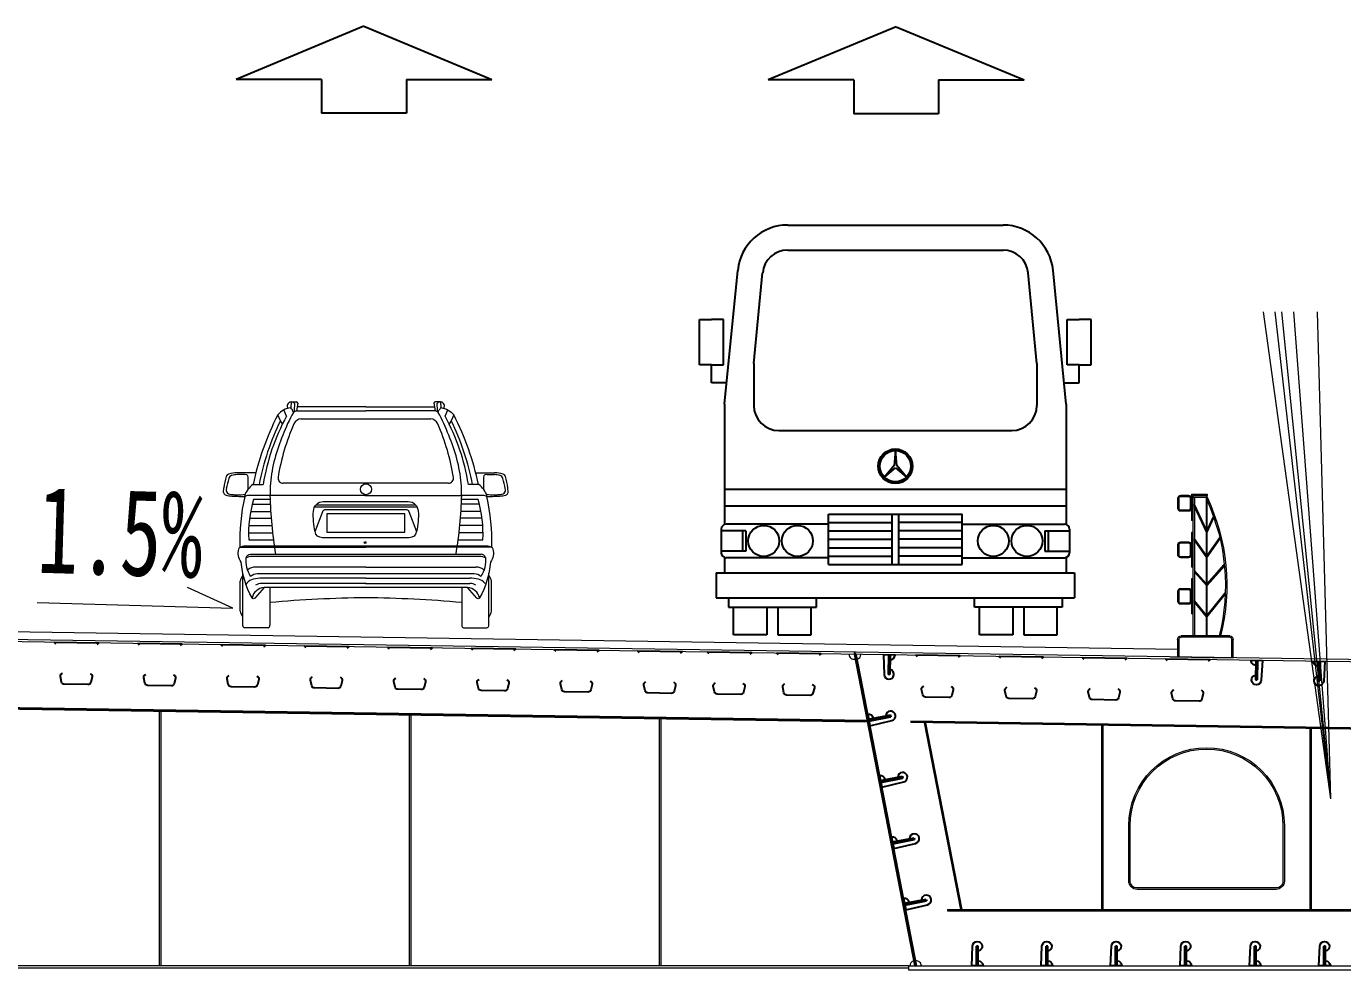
# Model space of a CAD drawing. Extents: x -2611510 to 954358, y -247163 to 181535.
# Drawn here: x 842984 to 852460, y 39031 to 45822 of the extents above; entities that cross this region are included whole.
import ezdxf

# ---------------------------------------------------------------- set-up
doc = ezdxf.new("R2010")
doc.units = 0
doc.layers.get('Defpoints').update_dxf_attribs({"color": 8})
for name, color, linetype, lineweight in [('文字', 7, 'Continuous', 15), ('标注', 3, 'Continuous', 18), ('细实线', 7, 'Continuous', 15), ('钢板粗线', 1, 'Continuous', 25), ('钢板细线', 6, 'Continuous', 15)]:
    doc.layers.add(name, color=color, linetype=linetype, lineweight=lineweight)
doc.layers.add('车', color=4, linetype='Continuous')
doc.styles.add('fs', font='仿宋_GB2312.TTF', dxfattribs={"width": 0.7})

# ---------------------------------------------------------------- blocks, each defined once
blk = doc.blocks.new('hghgh')
at = {"color": 7, "linetype": 'Continuous'}
for p, q in [((3039.592, 71.265), (3047.345, 71.265)), ((3039.591, 70.361), (3047.345, 70.361)), ((3037.321, 64.82), (3037.792, 69.634)), ((3038.371, 66.275), (3038.691, 69.546)), ((3048.564, 66.275), (3048.244, 69.546)), ((3049.614, 64.82), (3049.143, 69.634)), ((3036.418, 66.229), (3036.418, 67.865)), ((3036.418, 67.865), (3036.85, 67.865)), ((3037.283, 67.865), (3036.85, 67.865)), ((3037.283, 66.229), (3037.283, 67.865)), ((3049.653, 66.229), (3049.653, 67.865)), ((3049.653, 67.865), (3050.085, 67.865)), ((3050.518, 67.865), (3050.085, 67.865)), ((3050.518, 66.229), (3050.518, 67.865)), ((3036.85, 66.229), (3036.418, 66.229)), ((3036.85, 66.229), (3037.283, 66.229)), ((3036.85, 65.581), (3036.85, 66.229)), ((3050.085, 66.229), (3049.653, 66.229)), ((3050.085, 65.581), (3050.085, 66.229)), ((3050.085, 66.229), (3050.518, 66.229)), ((3037.396, 65.581), (3036.85, 65.581)), ((3049.54, 65.581), (3050.085, 65.581)), ((3037.321, 64.82), (3037.321, 60.485)), ((3049.614, 64.82), (3049.614, 60.485)), ((3039.274, 63.866), (3047.661, 63.866)), ((3037.321, 61.759), (3049.614, 61.759)), ((3037.321, 61.156), (3049.614, 61.156)), ((3041.059, 60.855), (3045.877, 60.855)), ((3037.201, 60.314), (3037.201, 59.471)), ((3037.963, 60.254), (3037.963, 59.531)), ((3038.083, 60.254), (3038.083, 59.531)), ((3041.059, 60.554), (3043.347, 60.554)), ((3041.059, 60.253), (3043.347, 60.253)), ((3045.877, 60.554), (3043.588, 60.554)), ((3045.877, 60.253), (3043.588, 60.253)), ((3048.852, 60.254), (3048.852, 59.531)), ((3048.973, 60.254), (3048.973, 59.531)), ((3049.735, 60.314), (3049.735, 59.471)), ((3041.059, 59.952), (3043.347, 59.952)), ((3045.877, 59.952), (3043.588, 59.952)), ((3037.321, 59.301), (3037.321, 58.748)), ((3041.059, 59.651), (3043.347, 59.651)), ((3041.059, 59.35), (3043.347, 59.35)), ((3045.877, 59.651), (3043.588, 59.651)), ((3045.877, 59.35), (3043.588, 59.35)), ((3049.614, 59.301), (3049.614, 58.748)), ((3041.059, 59.049), (3045.877, 59.049)), ((3037.02, 58.748), (3049.915, 58.748)), ((3037.02, 58.748), (3037.02, 57.844)), ((3049.915, 58.748), (3049.915, 57.844)), ((3037.02, 57.844), (3049.915, 57.844)), ((3037.46, 57.844), (3037.46, 57.513)), ((3040.625, 57.513), (3040.625, 57.844)), ((3046.311, 57.513), (3046.311, 57.844)), ((3049.476, 57.844), (3049.476, 57.513)), ((3037.46, 57.513), (3040.625, 57.513)), ((3037.646, 56.515), (3037.646, 57.513)), ((3038.845, 57.513), (3038.845, 56.515)), ((3039.24, 57.513), (3039.24, 56.515)), ((3040.438, 56.515), (3040.438, 57.513)), ((3049.476, 57.513), (3046.311, 57.513)), ((3046.497, 56.515), (3046.497, 57.513)), ((3047.696, 57.513), (3047.696, 56.515)), ((3048.091, 57.513), (3048.091, 56.515)), ((3049.289, 56.515), (3049.289, 57.513)), ((3038.845, 56.515), (3037.646, 56.515)), ((3039.24, 56.515), (3040.438, 56.515)), ((3047.696, 56.515), (3046.497, 56.515)), ((3048.091, 56.515), (3049.289, 56.515))]:
    blk.add_line(p, q, dxfattribs=at)
at = {"color": 7}
for p, q in [((3038.371, 66.275), (3038.371, 64.769)), ((3048.564, 66.275), (3048.564, 64.769)), ((3041.059, 59.049), (3041.059, 60.855)), ((3043.347, 59.049), (3043.347, 60.855)), ((3043.588, 59.049), (3043.588, 60.855)), ((3043.588, 59.049), (3043.588, 60.855)), ((3045.877, 59.049), (3045.877, 60.855)), ((3038.083, 60.254), (3037.201, 60.254)), ((3041.059, 60.495), (3037.381, 60.495)), ((3045.877, 60.495), (3049.554, 60.495)), ((3048.852, 60.254), (3049.735, 60.254)), ((3038.083, 59.531), (3037.201, 59.531)), ((3041.059, 59.291), (3037.381, 59.291)), ((3045.877, 59.291), (3049.554, 59.291)), ((3048.852, 59.531), (3049.735, 59.531))]:
    blk.add_line(p, q, dxfattribs=at)
blk.add_lwpolyline([(3043.468, 62.521), (3043.863, 62.19), (3043.515, 62.604), (3043.468, 63.144), (3043.421, 62.604), (3043.073, 62.19)], close=True, dxfattribs=at)
for centre, radius in [((3043.468, 62.585), 0.619), ((3043.468, 62.585), 0.559), ((3038.731, 59.893), 0.559), ((3039.941, 59.893), 0.559), ((3046.994, 59.893), 0.559), ((3048.205, 59.893), 0.559)]:
    blk.add_circle(centre, radius, dxfattribs=at)
at = {"color": 7, "linetype": 'Continuous'}
for centre, radius, start, end in [((3039.59, 69.458), 1.807, 89.9254, 174.4139), ((3047.345, 69.458), 1.807, 5.5861, 90), ((3039.59, 69.458), 0.903, 89.9254, 174.4139), ((3047.345, 69.458), 0.903, 5.5861, 90)]:
    blk.add_arc(centre, radius, start, end, dxfattribs=at)
at = {"color": 7}
for centre, radius, start, end in [((3039.274, 64.769), 0.903, 180, 270), ((3047.661, 64.769), 0.903, 270, 0), ((3037.381, 60.314), 0.181, 90, 180), ((3049.554, 60.314), 0.181, 0, 90), ((3037.381, 59.471), 0.181, 180, 270), ((3049.554, 59.471), 0.181, 270, 0)]:
    blk.add_arc(centre, radius, start, end, dxfattribs=at)
blk = doc.blocks.new('小车')
at = {"layer": '标注', "color": 150}
for p, q in [((-0.4864, 1.2889), (-0.4889, 1.2517)), ((-0.4859, 1.2889), (-0.4543, 1.2889)), ((0.4861, 1.2889), (0.4546, 1.2889)), ((0.4867, 1.2889), (0.4891, 1.2517)), ((-0.5167, 1.1961), (-0.5342, 1.2366)), ((-0.4432, 1.2812), (-0.4511, 1.2312)), ((-0.4511, 1.2312), (0, 1.2312)), ((0, 1.2312), (0.0002, 1.2312)), ((0.0001, 1.2581), (0.4471, 1.2581)), ((0.4435, 1.2812), (0.4514, 1.2312)), ((0.517, 1.1961), (0.5344, 1.2366)), ((-0.717, 0.8273), (-0.8381, 0.8278)), ((-0.7902, 0.8162), (-0.8381, 0.816)), ((0.7173, 0.8273), (0.8384, 0.8278)), ((0.7905, 0.8162), (0.8384, 0.816)), ((-0.9262, 0.6997), (-0.9247, 0.7303)), ((-0.735, 0.7519), (-0.6681, 0.7519)), ((0.0001, 0.76), (-0.5388, 0.76)), ((0.5391, 0.76), (0.0001, 0.76)), ((0.7353, 0.7519), (0.6684, 0.7519)), ((0.9265, 0.6997), (0.9249, 0.7303)), ((-0.74, 0.6228), (-0.6223, 0.6228)), ((-0.6243, 0.6532), (-0.7318, 0.6532)), ((0.7403, 0.6228), (0.6225, 0.6228)), ((-0.7574, 0.5309), (-0.6161, 0.5309)), ((-0.7504, 0.5754), (-0.6184, 0.5754)), ((0.7576, 0.5309), (0.6163, 0.5309)), ((0.7506, 0.5754), (0.6186, 0.5754)), ((-0.7619, 0.4846), (-0.6131, 0.4846)), ((0.764, 0.4354), (0.6077, 0.4354)), ((0.7622, 0.4846), (0.6133, 0.4846)), ((-0.7629, 0.3916), (-0.6017, 0.3908)), ((-0.8198, 0.3429), (0.0001, 0.3429)), ((-0.0026, 0.2975), (0.7515, 0.2975)), ((0.8201, 0.3429), (0.0001, 0.3429)), ((-0.8018, -0.1696), (-0.8013, 0.1746)), ((0.0001, 0.213), (-0.7175, 0.213)), ((0.0001, 0.213), (0.7177, 0.213)), ((0.802, -0.1696), (0.8016, 0.1746)), ((-0.8184, -0.0733), (-0.8184, 0.1218)), ((-0.7742, 0.1085), (-0.7804, 0.1006)), ((-0.7742, 0.1085), (-0.7763, 0.1057)), ((-0.7742, 0.1085), (-0.7742, 0.1085)), ((0.0001, 0.1418), (-0.6766, 0.1418)), ((-0.0027, 0.1062), (0.678, 0.1062)), ((0.0001, 0.1418), (0.6768, 0.1418)), ((0.7745, 0.1085), (0.7766, 0.1057)), ((0.7745, 0.1085), (0.7745, 0.1085)), ((0.8186, -0.0733), (0.8186, 0.1218)), ((-0.6243, 0.0796), (-0.6243, -0.166)), ((0.6246, 0.0796), (0.6246, -0.166)), ((-0.6354, -0.1821), (-0.787, -0.1821)), ((0.6357, -0.1821), (0.7873, -0.1821))]:
    blk.add_line(p, q, dxfattribs=at)
for points in [[(-0.4519, 1.2311, 0.172866), (-0.471, 1.2209, 0.047073), (-0.54, 1.0715, 0.079972), (-0.6214, 0.7594, 0.011505), (-0.6238, 0.6799), (-0.7646, 0.6799, 0.145591), (-0.7889, 0.6733, 0.061623), (-0.8198, 0.3429, 0.061623)], [(-0.5435, 1.1457), (-0.5552, 1.1659), (-0.5738, 1.2045, 0.063342), (-0.7345, 0.7511, 0.063342)], [(0.8201, 0.3429, 0.061623), (0.7892, 0.6733, 0.145591), (0.7648, 0.6799), (0.624, 0.6799, 0.011505), (0.6216, 0.7594, 0.079972), (0.5402, 1.0715, 0.047073), (0.4713, 1.2209, -0.116952), (0.4891, 1.2517, -0.181877), (0.574, 1.2045), (0.5554, 1.1659), (0.5437, 1.1457)], [(0.7348, 0.7511, 0.063342), (0.574, 1.2045, 0.063342)], [(0.602, 0.3908), (0.7632, 0.3916, 0.07958), (0.732, 0.6532), (0.6246, 0.6532)], [(-0.3299, 0.4445), (-0.2801, 0.5756, -0.327516), (-0.259, 0.5892), (0.0001, 0.5892), (0.2593, 0.5892, -0.327516), (0.2804, 0.5756), (0.3302, 0.4445)], [(0.7407, 0.0124, 0.343237), (0.6624, 0.0796), (0.0001, 0.0796), (-0.6621, 0.0796), (-0.7238, 0.0104, -0.537894), (-0.7402, 0.0128, -0.109459), (-0.8116, 0.2457, -0.241867), (-0.8267, 0.3313, -0.331193), (-0.8136, 0.3456, -0.075367), (-0.7926, 0.3508), (0.0001, 0.3508), (0.7928, 0.3508, -0.075367), (0.8139, 0.3456, -0.331193), (0.8269, 0.3313, -0.241867), (0.8119, 0.2457, -0.109459), (0.7404, 0.0128, -0.537894), (0.7241, 0.0104), (0.6624, 0.0796)], [(-0.7789, 0.2748, -0.118814), (-0.7405, 0.2841), (0.0001, 0.2841), (0.7407, 0.2841, -0.118814), (0.7792, 0.2748, -0.156607), (0.7503, 0.1525, 0.178906), (0.7069, 0.1685), (0.0001, 0.1685), (-0.7067, 0.1685, 0.178906), (-0.75, 0.1525, -0.156607), (-0.7789, 0.2748, -0.35687), (-0.7513, 0.2975), (0.0029, 0.2975)], [(0.003, 0.1062), (-0.6778, 0.1062, 0.143263), (-0.7175, 0.0946)], [(0.6246, -0.0175, 0.018849), (0.0001, 0.0136, 0.018849), (-0.6243, -0.0175, 0.018849)]]:
    blk.add_lwpolyline(points, format="xyb", dxfattribs=at)
for points in [[(0.0002, 1.2581), (-0.4469, 1.2581)], [(0.4514, 1.2312), (0.0002, 1.2312)], [(0.4242, 1.1778), (0.0001, 1.1778), (-0.4239, 1.1778)], [(0.0058, 0.6799), (-0.6238, 0.6799)], [(-0.332, 0.605), (0.0001, 0.605), (0.3323, 0.605)], [(-0.3237, 0.6192), (0.0001, 0.6192), (0.3239, 0.6192)], [(-0.0055, 0.6799), (0.624, 0.6799)], [(-0.7638, 0.4354), (-0.6074, 0.4354)]]:
    blk.add_lwpolyline(points, dxfattribs=at)
blk.add_lwpolyline([(-0.3302, 0.4442, -0.069548), (-0.3414, 0.5766, -0.383803), (-0.2766, 0.6411), (0.0001, 0.6411), (0.2769, 0.6411, -0.383803), (0.3416, 0.5766, -0.069548), (0.3305, 0.4442, -0.366402), (0.2833, 0.4042), (0.0001, 0.4042), (-0.2831, 0.4042, -0.366402)], format="xyb", close=True, dxfattribs=at)
blk.add_lwpolyline([(0.2541, 0.5598), (0.0001, 0.5598), (-0.2538, 0.5598), (-0.2538, 0.4401), (0.0001, 0.4401), (0.2541, 0.4401)], close=True, dxfattribs=at)
for centre, radius in [((0.0012, 0.7204), 0.0355), ((-0.0045, 0.373), 0.00548)]:
    blk.add_circle(centre, radius, dxfattribs=at)
for centre, radius, start, end in [((-0.4856, 1.261), 0.0276, 112.49063, 139.4552), ((-0.4834, 1.2559), 0.0331, 94.23428, 112.49063), ((-0.4843, 1.2676), 0.0213, 51.47848, 94.23428), ((-0.4543, 1.2772), 0.0117, 18.05417, 90), ((0.4546, 1.2772), 0.0117, 90, 161.94583), ((0.4846, 1.2676), 0.0213, 85.76572, 128.52152), ((0.4837, 1.2559), 0.0331, 67.50937, 85.76572), ((0.4858, 1.261), 0.0276, 40.5448, 67.50937), ((-0.4686, 1.1152), 0.1379, 98.45258, 139.68504), ((-0.4821, 1.2635), 0.0298, 173.20188, 212.22354), ((-0.4895, 1.2644), 0.0223, 139.4552, 173.20188), ((-0.5448, 1.1987), 0.077, 16.77715, 43.45938), ((-0.4952, 1.2539), 0.0389, 34.57054, 51.47848), ((-0.7462, 1.2698), 0.283, 350.71649, 1.22274), ((0.4475, 1.1992), 0.0322, 42.42122, 81.65142), ((0.4955, 1.2539), 0.0389, 128.52152, 145.42946), ((0.7465, 1.2698), 0.283, 178.77726, 189.28351), ((0.4898, 1.2644), 0.0223, 6.79812, 40.5448), ((0.4824, 1.2635), 0.0298, 327.77646, 6.79812), ((0.9677, 0.428), 1.6938, 154.14146, 169.00562), ((0.7237, 0.5254), 1.4102, 151.59818, 170.75513), ((0.8264, 0.5729), 1.4155, 156.13205, 170.91528), ((-0.4158, 1.1226), 0.0571, 95.81379, 156.13205), ((0.4161, 1.1226), 0.0571, 23.86795, 84.18621), ((-0.8262, 0.5729), 1.4155, 9.08472, 23.86795), ((-0.7234, 0.5254), 1.4102, 9.24487, 28.40182), ((-0.9675, 0.428), 1.6938, 10.99438, 25.85854), ((-0.6402, 0.7061), 0.2855, 160.22337, 175.13141), ((-0.8872, 0.7985), 0.0221, 107.05328, 169.1728), ((-0.5209, 0.6588), 0.393, 160.53139, 170.40257), ((-0.8388, 0.6409), 0.1869, 89.78944, 107.05328), ((-0.8666, 0.7865), 0.025, 101.42302, 172.23563), ((-0.4494, -1.8338), 2.6781, 98.34632, 99.08467), ((-0.7842, 0.7992), 0.0178, 1.52875, 115.4928), ((-2.5818, 0.7512), 1.816, 359.08395, 1.52875), ((-0.5388, 0.7927), 0.0327, 173.43936, 270), ((0.5391, 0.7927), 0.0327, 270, 6.56064), ((2.582, 0.7512), 1.816, 178.47125, 180.91605), ((0.7844, 0.7992), 0.0178, 64.5072, 178.47125), ((0.8391, 0.6409), 0.1869, 72.94672, 90.21056), ((0.4496, -1.8338), 2.6781, 80.91533, 81.65368), ((0.8668, 0.7865), 0.025, 7.76437, 78.57698), ((0.5211, 0.6588), 0.393, 9.59743, 19.46861), ((0.8874, 0.7985), 0.0221, 10.8272, 72.94672), ((0.6405, 0.7061), 0.2855, 4.86859, 19.77663), ((-0.9019, 0.7045), 0.0248, 191.31759, 232.6477), ((-0.8835, 0.7146), 0.0267, 158.60112, 230.23749), ((-0.8702, 0.7509), 0.0645, 241.93784, 269.43866), ((-0.8337, 0.9506), 0.2667, 261.99226, 269.01428), ((-0.8361, 1.0362), 0.3523, 269.64519, 278.19522), ((-0.6379, 0.6231), 0.1614, 127.00433, 160.44647), ((0.6381, 0.6231), 0.1614, 19.55353, 52.99567), ((0.8364, 1.0362), 0.3523, 261.80478, 270.35481), ((0.8339, 0.9506), 0.2667, 270.98572, 278.00774), ((0.8705, 0.7509), 0.0645, 270.56134, 298.06216), ((0.8837, 0.7146), 0.0267, 309.76251, 21.39888), ((0.9022, 0.7045), 0.0248, 307.3523, 348.68241), ((-0.8811, 0.7627), 0.0857, 245.30706, 268.13386), ((-0.7757, 2.2193), 1.5461, 265.98391, 269.50915), ((0.0694, 0.4252), 0.833, 164.11569, 182.31584), ((2.0291, 0.7419), 2.6542, 181.33713, 189.63934), ((-2.0288, 0.7419), 2.6542, 350.36066, 358.66287), ((0.7759, 2.2193), 1.5461, 270.49085, 274.01609), ((0.8814, 0.7627), 0.0857, 271.86614, 294.69294), ((0.7515, 0.2692), 0.0282, 11.4402, 90), ((-0.7175, 0.128), 0.0849, 90, 126.62338), ((0.7177, 0.128), 0.0849, 53.37662, 90), ((-0.7484, 0.1106), 0.0709, 138.39662, 170.88292), ((-0.7145, 0.0604), 0.0767, 104.06684, 141.14776), ((-0.6766, -0.0911), 0.2328, 90, 104.06684), ((0.6768, -0.0911), 0.2328, 75.93316, 90), ((0.678, 0.0325), 0.0737, 57.38844, 90), ((0.7148, 0.0604), 0.0767, 38.85224, 75.93316), ((0.7486, 0.1106), 0.0709, 9.11708, 41.60338), ((-0.6582, -0.0043), 0.084, 92.69398, 168.47051), ((-0.7253, -0.0557), 0.0947, 190.72534, 215.53027), ((0.7255, -0.0557), 0.0947, 324.46973, 349.27466), ((-0.787, -0.1671), 0.0149, 189.48477, 270), ((-0.6415, -0.166), 0.0171, 290.69395, 0), ((0.6417, -0.166), 0.0171, 180, 249.30605), ((0.7873, -0.1671), 0.0149, 270, 350.51523)]:
    blk.add_arc(centre, radius, start, end, dxfattribs=at)
blk = doc.blocks.new('A$C1F375032')
at = {"layer": '车', "ltscale": 1000}
for p, q in [((-0.838, 1.048), (-0.838, 1.716)), ((-0.838, 1.716), (0.838, 1.716)), ((0.838, 1.048), (0.838, 1.716)), ((0, 0), (-2.524, 1.048)), ((-0.838, 1.048), (-2.524, 1.048)), ((0, 0), (2.524, 1.048)), ((0.838, 1.048), (2.524, 1.048))]:
    blk.add_line(p, q, dxfattribs=at)
blk = doc.blocks.new('U型肋1')
at = {"layer": 'Defpoints'}
blk.add_line((-160, 0), (160, 0), dxfattribs=at)
at = {"layer": '钢板粗线', "color": 6}
for p, q in [((147.8, -9.7), (160, 0)), ((-147.8, -9.7), (-160, 0))]:
    blk.add_line(p, q, dxfattribs=at)
blk.add_lwpolyline([(-98.8, -220.5, 0.414266), (-113.8, -244.5), (-104.5, -284.5, 0.348876), (-85, -300), (85, -300, 0.348876), (104.5, -284.5), (113.8, -244.5, 0.414091), (98.8, -220.5, 0.414091)], format="xyb", dxfattribs=at)
blk = doc.blocks.new('12-140加劲 有过焊孔')
at = {"layer": 'Defpoints'}
blk.add_line((0, 0), (0, 140), dxfattribs=at)
at = {"layer": '钢板粗线', "color": 7}
for p, q in [((-6, 0), (-6, 140)), ((-6, 140), (6, 140)), ((6, 0), (6, 140)), ((41, 0), (35, 141.5)), ((-41, 0), (41, 0))]:
    blk.add_line(p, q, dxfattribs=at)
for centre, start, end in [((0, 140), 2.44105, 260.12911), ((-6, 0), 90, 180)]:
    blk.add_arc(centre, 35, start, end, dxfattribs=at)
blk = doc.blocks.new('14-160加劲 有过焊孔')
at = {"layer": 'Defpoints'}
blk.add_line((38609.4, 31489.3), (38609.4, 31649.3), dxfattribs=at)
at = {"layer": '钢板粗线', "color": 7}
for p, q in [((38602.4, 31489.3), (38602.4, 31649.3)), ((38602.4, 31649.3), (38616.4, 31649.3)), ((38616.4, 31489.3), (38616.4, 31649.3)), ((38651.4, 31489.3), (38644.3, 31650.8)), ((38567.4, 31489.3), (38651.4, 31489.3))]:
    blk.add_line(p, q, dxfattribs=at)
for centre, start, end in [((38609.4, 31649.3), 2.49324, 258.46304), ((38602.4, 31489.3), 90, 180)]:
    blk.add_arc(centre, 35, start, end, dxfattribs=at)
blk = doc.blocks.new('边护栏')
at = {"color": 1}
for p, q in [((100, 1030), (-12.5, 1030)), ((-12.5, 1030), (-12.5, 1020)), ((-12.5, 10.4), (-12.5, 1020)), ((90, 1020), (-12.5, 1020)), ((90, 1008), (-12.5, 1008)), ((-10, 10), (-10, 1020)), ((-7.5, 10), (-7.5, 1008)), ((-7.5, 774.3), (78, 957.7)), ((-7.5, 764.8), (78, 948.2)), ((78, 1008), (78, 10)), ((90, 1020), (90, 10)), ((100, 1030), (100, 840)), ((-12.5, 755.4), (-61.5, 860.5)), ((-12.5, 764.8), (-59.6, 865.9)), ((-12.5, 774.3), (-57.7, 871.3)), ((-7.5, 755.4), (78, 938.7)), ((90, 840), (100, 840)), ((-10, 572.6), (-105.4, 708.8)), ((-12.5, 583.2), (-104.2, 714.1)), ((-12.5, 590.1), (-102.9, 719.3)), ((-10, 572.6), (78, 698.3)), ((-7.5, 590.1), (78, 712.3)), ((-7.5, 583.2), (78, 705.3)), ((90, 755), (100, 755)), ((100, 755), (100, 505)), ((-12.5, 374.2), (-137.4, 512.9)), ((-12.5, 380.2), (-136.9, 518.3)), ((-12.5, 386.1), (-136.3, 523.6)), ((-7.5, 386.1), (78, 481.1)), ((-7.5, 380.2), (78, 475.1)), ((90, 505), (100, 505)), ((-7.5, 374.2), (78, 469.1)), ((90, 420), (100, 420)), ((100, 420), (100, 170)), ((-12.5, 159.9), (-143.3, 321.4)), ((-12.5, 153.5), (-143.1, 314.7)), ((-12.5, 147.2), (-142.8, 308)), ((-7.5, 159.9), (78, 265.5)), ((-7.5, 153.5), (78, 259.1)), ((-7.5, 147.2), (78, 252.7)), ((90, 170), (100, 170)), ((-175, 10), (175, 10)), ((-175, 0), (175, 0)), ((-200, -147.9), (-200, -15)), ((-190, -147.9), (-190, -15)), ((190, -15), (190, -140.4)), ((200, -15), (200, -140.4)), ((250, -140.4), (-200, -147.9))]:
    blk.add_line(p, q, dxfattribs=at)
for points in [[(200, 1000), (200, 930, -0.414214), (180, 910), (120, 910, -0.414214), (100, 930), (100, 1000, -0.414214), (120, 1020), (180, 1020, -0.414214)], [(192, 1000), (192, 930, -0.414214), (180, 918), (120, 918, -0.414214), (108, 930), (108, 1000, -0.414214), (120, 1012), (180, 1012, -0.414214)], [(200, 665), (200, 595, -0.414214), (180, 575), (120, 575, -0.414214), (100, 595), (100, 665, -0.414214), (120, 685), (180, 685, -0.414214)], [(192, 665), (192, 595, -0.414214), (180, 583), (120, 583, -0.414214), (108, 595), (108, 665, -0.414214), (120, 677), (180, 677, -0.414214)], [(200, 330), (200, 260, -0.414214), (180, 240), (120, 240, -0.414214), (100, 260), (100, 330, -0.414214), (120, 350), (180, 350, -0.414214)], [(192, 330), (192, 260, -0.414214), (180, 248), (120, 248, -0.414214), (108, 260), (108, 330, -0.414214), (120, 342), (180, 342, -0.414214)]]:
    blk.add_lwpolyline(points, format="xyb", close=True, dxfattribs=at)
for centre, radius, start, end in [((1345.8, 371.5), 1500, 154.89321, 193.94714), ((1345.8, 371.5), 1490, 155.72682, 194.04266), ((-175, -15), 25, 90, 180), ((175, -15), 25, 360, 90), ((175, -15), 15, 360, 90), ((-175, -15), 15, 90, 180)]:
    blk.add_arc(centre, radius, start, end, dxfattribs=at)

msp = doc.modelspace()

# ---------------------------------------------------------------- linework, layer by layer
at = {"lineweight": 15}
for p in [(851888.4, 43766.3), (851970.6, 43766.3), (852020.2, 43766.3), (852105.1, 43766.3), (852276, 43766.3)]:
    msp.add_line(p, (852372.8, 40261.6), dxfattribs=at)
at = {"layer": 'Defpoints'}
for p, q in [((848946.5, 41316.2), (849385.3, 39058.7)), ((849036, 40818.8), (839446.7, 40962.6))]:
    msp.add_line(p, q, dxfattribs=at)
at = {"layer": 'Defpoints', "color": 8}
for p, q in [((854365.5, 40738.8), (849351.6, 40814.1)), ((849451.8, 40812.6), (849715, 39458.7)), ((850730.3, 39463.7), (850730.3, 40788.4)), ((852230.3, 39463.7), (852230.3, 40765.9)), ((849615, 39458.7), (853198.6, 39458.7))]:
    msp.add_line(p, q, dxfattribs=at)
at = {"layer": '文字'}
for p, q in [((844470.2, 41633.7), (844143.4, 41781.9)), ((843060.5, 41675), (844470.2, 41633.7))]:
    msp.add_line(p, q, dxfattribs=at)
at = {"layer": '钢板细线'}
for p, q in [((848942.4, 41300.3), (849378.1, 39058.7)), ((848956.7, 41300), (849392.4, 39058.7)), ((849034.8, 40824.8), (839446.5, 40968.6)), ((849037.2, 40812.8), (839446.5, 40956.6)), ((843940.5, 40889.2), (843940.5, 39058.7)), ((843952.5, 40889), (843952.5, 39058.7)), ((845740.5, 40862.2), (845740.5, 39058.7)), ((845752.5, 40862), (845752.5, 39058.7)), ((847540.5, 40835.2), (847540.5, 39058.7)), ((847552.5, 40835), (847552.5, 39058.7)), ((849351.6, 40819.1), (849351.5, 40809.1)), ((854365.4, 40733.8), (849351.5, 40809.1)), ((854365.6, 40743.8), (849351.6, 40819.1)), ((849447.7, 40807.6), (849708.9, 39463.7)), ((849457.9, 40807.5), (849719.1, 39463.7)), ((850725.3, 39463.7), (850725.3, 40788.5)), ((850735.3, 39463.7), (850735.3, 40788.3)), ((852225.3, 39463.7), (852225.3, 40766)), ((852235.3, 39463.7), (852235.3, 40765.8)), ((849615, 39463.7), (849615, 39453.7)), ((849615, 39463.7), (853198.6, 39463.7)), ((849615, 39453.7), (853198.6, 39453.7)), ((849335.3, 39058.7), (839446.5, 39058.7)), ((849335.3, 39058.7), (853325.3, 39058.7)), ((849335.3, 39058.7), (849335.3, 39030.7)), ((849335.3, 39042.7), (839446.5, 39042.7)), ((849335.3, 39030.7), (853325.3, 39030.7))]:
    msp.add_line(p, q, dxfattribs=at)
for points in [[(851271.7, 41336.3), (839671.7, 41510.3)], [(859446.4, 41300.3), (853146.4, 41237.2), (839446.4, 41442.7)], [(859446.4, 41316.3), (853146.4, 41253.2), (839446.7, 41458.7)]]:
    msp.add_lwpolyline(points, dxfattribs=at)
for points in [[(850920.3, 40068.7, -1), (852040.3, 40068.7), (852040.3, 39668.7, -0.414214), (851980.3, 39608.7), (850980.3, 39608.7, -0.414214), (850920.3, 39668.7)], [(850930.3, 40068.7, -1), (852030.3, 40068.7), (852030.3, 39668.7, -0.414214), (851980.3, 39618.7), (850980.3, 39618.7, -0.414214), (850930.3, 39668.7)]]:
    msp.add_lwpolyline(points, format="xyb", close=True, dxfattribs=at)
for centre, start, end in [((848942.4, 41300.2), 179.14063, 281), ((848956.7, 41300), 281, 359.13766), ((849378.1, 39058.7), 101, 180), ((849392.4, 39058.7), 0, 101)]:
    msp.add_arc(centre, 35, start, end, dxfattribs=at)

# ---------------------------------------------------------------- block references
for name, p, xscale, yscale, zscale in [('hghgh', (240546.3, 30138.2), 200, 200, 200), ('小车', (845427.4, 41693), 1105.263157899026, 1105.263157899026, 1105.263157899026)]:
    msp.add_blockref(name, p, dxfattribs=dict(xscale=xscale, yscale=yscale, zscale=zscale))
at = {"layer": '标注', "color": 7, "xscale": 364.7368421079591, "yscale": 364.7368421079591, "zscale": 364.7368421079591, "rotation": 180}
for p in [(845414.1, 45821.6), (849245.5, 45817.7)]:
    msp.add_blockref('A$C1F375032', p, dxfattribs=at)
at = {"layer": '标注', "xscale": -1}
msp.add_blockref('边护栏', (851471.7, 41423.2), dxfattribs=at)
at = {"layer": '细实线', "xscale": -1, "rotation": 179.0193143057454}
for p in [(851841.3, 41256.9), (852291.3, 41250.1)]:
    msp.add_blockref('12-140加劲 有过焊孔', p, dxfattribs=at)
at = {"layer": '钢板细线', "xscale": -1, "rotation": 359.1406277563609}
for p in [(843346.5, 41384.2), (843946.5, 41375.2), (844546.5, 41366.2), (845146.5, 41357.2), (845746.5, 41348.2), (846346.5, 41339.2), (846946.5, 41330.2), (847546.5, 41321.2), (848046.5, 41313.7), (848546.5, 41306.2), (849546.5, 41291.2), (850146.4, 41282.2), (850746.4, 41273.2), (851346.4, 41264.2)]:
    msp.add_blockref('U型肋1', p, dxfattribs=at)
at = {"layer": '钢板细线'}
for name, p, rotation in [('12-140加劲 有过焊孔', (849196.5, 41296.4), 179.1406277563696), ('14-160加劲 有过焊孔', (810770.9, 72718.5), 281.0000000001198), ('14-160加劲 有过焊孔', (810856.8, 72276.8), 281.0000000001198), ('14-160加劲 有过焊孔', (810942.6, 71835), 281.0000000001198), ('14-160加劲 有过焊孔', (811028.5, 71393.3), 281.0000000001198)]:
    msp.add_blockref(name, p, dxfattribs=dict(at, rotation=rotation))
at = {"layer": '钢板细线', "xscale": -1}
for p in [(849830.3, 39058.7), (850330.3, 39058.7), (850830.3, 39058.7), (851330.3, 39058.7), (851830.3, 39058.7), (852330.3, 39058.7)]:
    msp.add_blockref('12-140加劲 有过焊孔', p, dxfattribs=at)

# ---------------------------------------------------------------- texts
at = {"layer": '标注', "color": 7, "style": 'fs', "width": 0.7}
msp.add_text('1.5%%%', height=625, rotation=358.32101, dxfattribs=at).set_placement((843055.7, 41888.6))

doc.saveas('drawing.dxf')
